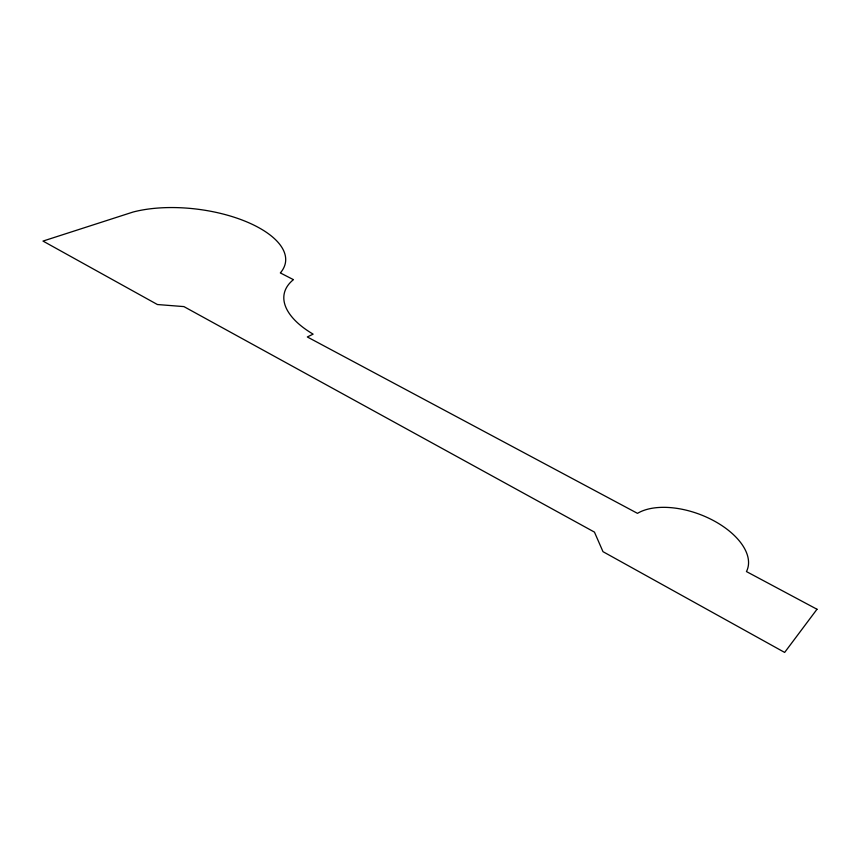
<?xml version="1.0" encoding="UTF-8"?>
<svg xmlns="http://www.w3.org/2000/svg" width="860" height="860" viewBox="0 0 860 860"><rect width="100%" height="100%" fill="white"/><g stroke="black" fill="none" stroke-linecap="round" stroke-linejoin="round"><path stroke-width="1.29" d="M817 609.256L784.653 652.428L602.989 551.668L594.453 532.114L183.911 306.601L157.401 304.526L43 241.079L133.01 212.054A94.106 41.355 7.1 0 1 245.981 221.557A94.106 41.355 7.1 0 1 280.338 272.921L293.432 279.65A91.998 42.946 10.8 0 0 313.126 334.142L307.31 336.959L637.486 513.356A63.93 34.916 20.7 0 1 713.359 520.515A63.93 34.916 20.7 0 1 746.448 571.567L817 609.256"/></g></svg>
